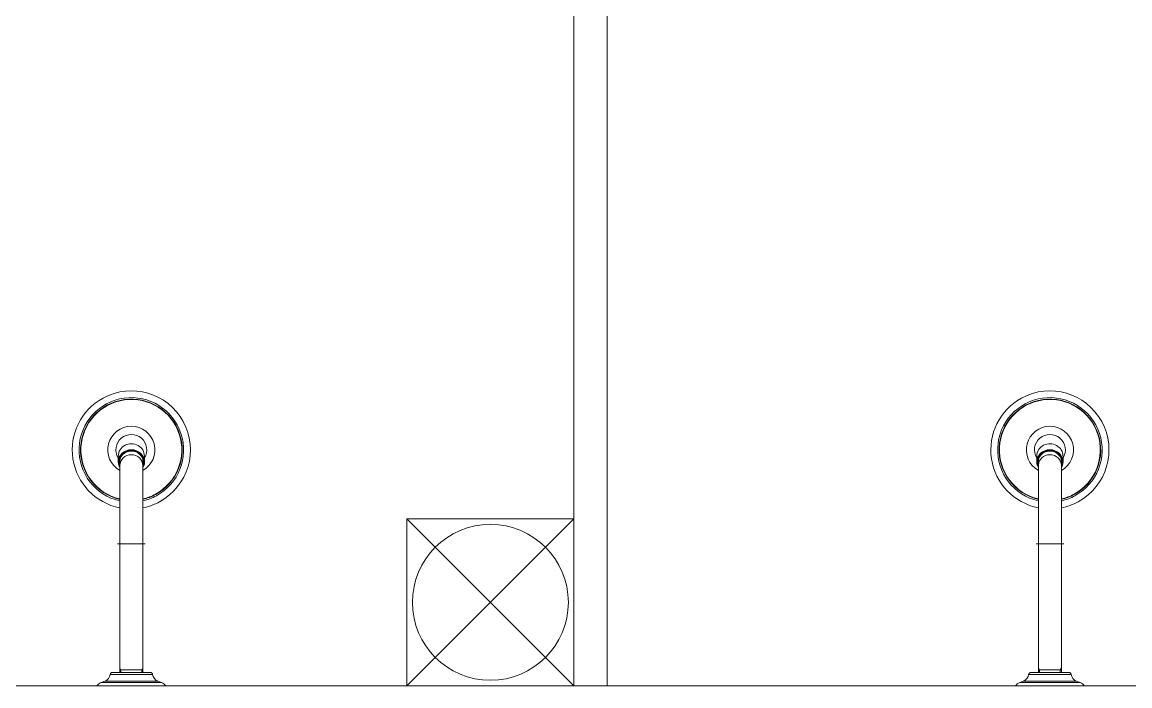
# Model space of a CAD drawing. Header units: millimetres. Extents: x 206 to 837, y 40 to 323.
# Drawn here: x 690.758 to 691.753, y 263.597 to 264.193 of the extents above; entities that cross this region are included whole.
import ezdxf

# ---------------------------------------------------------------- set-up
doc = ezdxf.new("R2010")
doc.units = ezdxf.units.MM
doc.linetypes.add('DASHDOT', pattern=[25.4, 12.7, -6.35, 0, -6.35])
doc.layers.add('I-ARQ', color=8, linetype='Continuous', lineweight=0)

msp = doc.modelspace()

# ---------------------------------------------------------------- linework, layer by layer
at = {"layer": 'I-ARQ'}
for p, q in [((691.25403, 263.59682), (691.25403, 264.80682)), ((691.28403, 263.59682), (691.28403, 264.80682)), ((691.25403, 263.59682), (691.10403, 263.74682)), ((691.25403, 263.74682), (691.10403, 263.59682)), ((691.10403, 263.59682), (691.10403, 263.74682)), ((691.10403, 263.74682), (691.25403, 263.74682)), ((691.25403, 263.74682), (691.25403, 263.59682)), ((689.68403, 263.59682), (695.62903, 263.59682)), ((691.25403, 263.59682), (691.10403, 263.59682))]:
    msp.add_line(p, q, dxfattribs=at)
for points in [[(690.8462, 263.75672, -0.700978), (690.8311, 263.85533, -1), (690.88197, 263.7622, -0.07613), (690.86687, 263.75672)], [(691.6712, 263.75672, -0.700978), (691.6561, 263.85533, -1), (691.70697, 263.7622, -0.07613), (691.69187, 263.75672)], [(690.86687, 263.76296, 0.06962), (690.87904, 263.76756, 5.480122), (690.8462, 263.76296)], [(691.69187, 263.76296, 0.06962), (691.70404, 263.76756, 5.480122), (691.6712, 263.76296)], [(690.8462, 263.79029, -3.836175), (690.86687, 263.79029)], [(690.84477, 263.80142, -1.802734), (690.8683, 263.80142)], [(691.6712, 263.79029, -3.836175), (691.69187, 263.79029)], [(691.66977, 263.80142, -1.802734), (691.6933, 263.80142)], [(690.83746, 263.60709, -0.280777), (690.83258, 263.60098)], [(690.87561, 263.60709, 0.377188), (690.87362, 263.60884), (690.83945, 263.60884, 0.377188), (690.83746, 263.60709)], [(690.88049, 263.60098, -0.280777), (690.87561, 263.60709)], [(691.66246, 263.60709, -0.280777), (691.65758, 263.60098)], [(691.70061, 263.60709, 0.377188), (691.69862, 263.60884), (691.66445, 263.60884, 0.377188), (691.66246, 263.60709)], [(691.70549, 263.60098, -0.280777), (691.70061, 263.60709)]]:
    msp.add_lwpolyline(points, format="xyb", dxfattribs=at)
at = {"layer": 'I-ARQ', "ltscale": 0.06322}
for points in [[(690.86687, 263.76296), (690.86687, 263.76433, 0.067971), (690.87841, 263.76872, 5.429636), (690.8462, 263.76433)], [(690.86687, 263.79029), (690.86687, 263.76466, 0.067551), (690.87825, 263.76901, 5.416932), (690.8462, 263.76466)], [(691.69187, 263.76296), (691.69187, 263.76433, 0.067971), (691.70341, 263.76872, 5.429636), (691.6712, 263.76433)], [(691.69187, 263.79029), (691.69187, 263.76466, 0.067551), (691.70325, 263.76901, 5.416932), (691.6712, 263.76466)]]:
    msp.add_lwpolyline(points, format="xyb", dxfattribs=at)
at = {"layer": 'I-ARQ', "ltscale": 0.067122}
for points in [[(690.84477, 263.80324), (690.84477, 263.79775, 0.128945), (690.8462, 263.79257)], [(691.66977, 263.80324), (691.66977, 263.79775, 0.128945), (691.6712, 263.79257)]]:
    msp.add_lwpolyline(points, format="xyb", dxfattribs=at)
at = {"layer": 'I-ARQ', "ltscale": 0.067121}
for points in [[(690.8683, 263.80142), (690.8683, 263.80324)], [(690.8683, 263.79786), (690.8683, 263.80142)], [(691.6933, 263.80142), (691.6933, 263.80324)], [(691.6933, 263.79786), (691.6933, 263.80142)]]:
    msp.add_lwpolyline(points, dxfattribs=at)
at = {"layer": 'I-ARQ', "ltscale": 0.06322}
for points in [[(690.8462, 263.79978), (690.8462, 263.79029)], [(690.86687, 263.79978), (690.86687, 263.79029)], [(691.6712, 263.79978), (691.6712, 263.79029)], [(691.69187, 263.79978), (691.69187, 263.79029)], [(690.8462, 263.79029), (690.8462, 263.75672)], [(691.6712, 263.79029), (691.6712, 263.75672)], [(690.86687, 263.76296), (690.86687, 263.75672)], [(691.69187, 263.76296), (691.69187, 263.75672)], [(690.8462, 263.75672), (690.8462, 263.72446)], [(690.86687, 263.75672), (690.86687, 263.72446)], [(691.6712, 263.75672), (691.6712, 263.72446)], [(691.69187, 263.75672), (691.69187, 263.72446)]]:
    msp.add_lwpolyline(points, dxfattribs=at)
at = {"layer": 'I-ARQ', "linetype": 'DASHDOT', "ltscale": 0.30975}
for points in [[(690.84413, 263.72446), (690.86894, 263.72446)], [(691.66913, 263.72446), (691.69394, 263.72446)]]:
    msp.add_lwpolyline(points, dxfattribs=at)
at = {"layer": 'I-ARQ'}
for points in [[(690.8462, 263.60884), (690.8462, 263.72446)], [(690.86687, 263.60884), (690.86687, 263.72446)], [(691.6712, 263.60884), (691.6712, 263.72446)], [(691.69187, 263.60884), (691.69187, 263.72446)]]:
    msp.add_lwpolyline(points, dxfattribs=at)
at = {"layer": 'I-ARQ', "ltscale": 0.258125}
for points in [[(690.86687, 263.72446), (690.8462, 263.72446)], [(691.69187, 263.72446), (691.6712, 263.72446)]]:
    msp.add_lwpolyline(points, dxfattribs=at)
at = {"layer": 'I-ARQ', "ltscale": 0.029062}
for points in [[(690.84723, 263.60884), (690.84723, 263.61116), (690.8462, 263.61295)], [(691.67223, 263.60884), (691.67223, 263.61116), (691.6712, 263.61295)], [(690.86584, 263.60884), (690.86584, 263.61116)], [(691.69084, 263.60884), (691.69084, 263.61116)]]:
    msp.add_lwpolyline(points, dxfattribs=at)
at = {"layer": 'I-ARQ', "ltscale": 0.025813}
for points in [[(690.86584, 263.61116), (690.86687, 263.61295)], [(691.69084, 263.61116), (691.69187, 263.61295)]]:
    msp.add_lwpolyline(points, dxfattribs=at)
at = {"layer": 'I-ARQ', "ltscale": 0.352288}
for points in [[(690.87561, 263.60709), (690.83746, 263.60709)], [(691.70061, 263.60709), (691.66246, 263.60709)]]:
    msp.add_lwpolyline(points, dxfattribs=at)
at = {"layer": 'I-ARQ', "ltscale": 0.242325}
for points in [[(690.86687, 263.61116), (690.8462, 263.61116)], [(691.69187, 263.61116), (691.6712, 263.61116)]]:
    msp.add_lwpolyline(points, dxfattribs=at)
at = {"layer": 'I-ARQ', "ltscale": 0.218093}
for points in [[(690.86584, 263.61116), (690.84837, 263.61116)], [(691.69084, 263.61116), (691.67337, 263.61116)]]:
    msp.add_lwpolyline(points, dxfattribs=at)
at = {"layer": 'I-ARQ', "ltscale": 0.200747}
for points in [[(690.8294, 263.59983, 0.164371), (690.82565, 263.59682), (690.88742, 263.59682, 0.164371), (690.88367, 263.59983)], [(691.6544, 263.59983, 0.164371), (691.65065, 263.59682), (691.71242, 263.59682, 0.164371), (691.70867, 263.59983)]]:
    msp.add_lwpolyline(points, format="xyb", dxfattribs=at)
at = {"layer": 'I-ARQ'}
for points in [[(690.88367, 263.59983), (690.8294, 263.59983), (690.83258, 263.60098), (690.88049, 263.60098)], [(691.70867, 263.59983), (691.6544, 263.59983), (691.65758, 263.60098), (691.70549, 263.60098)]]:
    msp.add_lwpolyline(points, close=True, dxfattribs=at)
msp.add_circle((691.17903, 263.67182), 0.07, dxfattribs=at)
at = {"layer": 'I-ARQ', "extrusion": (-2.21397e-44, -1.84636e-46, -1)}
for centre, major_axis, ratio, start_param, end_param in [((690.85653, 263.80324), (0.01176, 0), 0.939693, 3.141564, 4.212389), ((690.85653, 263.80324), (0.01176, 0), 0.939693, 4.212389, 6.283156), ((691.68153, 263.80324), (0.01176, 0), 0.939693, 3.141564, 4.212389), ((691.68153, 263.80324), (0.01176, 0), 0.939693, 4.212389, 6.283156), ((690.85653, 263.79769), (0.01126, 0), 0.939693, 2.733002, 6.691777), ((690.85653, 263.79769), (0.01116, 0), 0.939693, 2.754135, 6.670643), ((690.85653, 263.79786), (0.01176, 0), 0.939692, 3.141597, 6.283189), ((690.85653, 263.79781), (0.01055, 0), 0.939693, 3.141564, 4.212389), ((690.85653, 263.79471), (0.01034, 0), 0.939693, 3.141593, 6.283185), ((690.85653, 263.79781), (0.01055, 0), 0.939693, 4.212389, 6.283156), ((691.68153, 263.79769), (0.01126, 0), 0.939693, 2.733002, 6.691777), ((691.68153, 263.79769), (0.01116, 0), 0.939693, 2.754135, 6.670643), ((691.68153, 263.79786), (0.01176, 0), 0.939692, 3.141597, 6.283189), ((691.68153, 263.79781), (0.01055, 0), 0.939693, 3.141564, 4.212389), ((691.68153, 263.79471), (0.01034, 0), 0.939693, 3.141593, 6.283185), ((691.68153, 263.79781), (0.01055, 0), 0.939693, 4.212389, 6.283156), ((690.85653, 263.79781), (0.01055, 0), 0.939693, 2.942153, 3.141564), ((690.85653, 263.79838), (0.00722, 0.00722), 1, 3.73929, 3.900306), ((690.85653, 263.79838), (0.00722, 0.00722), 1, 0.812086, 0.973103), ((690.85654, 263.79786), (-0.01176, 0.00001), 0.942388, 3.140774, 3.638398), ((690.85653, 263.79781), (0.01055, 0), 0.939693, -0.000029, 0.199444), ((691.68153, 263.79781), (0.01055, 0), 0.939693, 2.942153, 3.141564), ((691.68153, 263.79838), (0.00722, 0.00722), 1, 3.73929, 3.900306), ((691.68153, 263.79838), (0.00722, 0.00722), 1, 0.812086, 0.973103), ((691.68154, 263.79786), (-0.01176, 0.00001), 0.942388, 3.140774, 3.638398), ((691.68153, 263.79781), (0.01055, 0), 0.939693, -0.000029, 0.199444)]:
    msp.add_ellipse(centre, major_axis=major_axis, ratio=ratio, start_param=start_param, end_param=end_param, dxfattribs=at)

doc.saveas('drawing.dxf')
